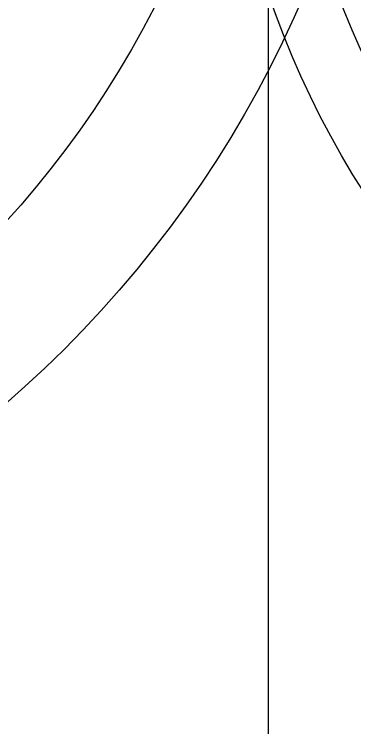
# Model space of a CAD drawing. Header units: metres. Extents: x -325 to 301, y -147 to 149.
# Drawn here: x 21.646 to 22.434, y 73.731 to 75.385 of the extents above; entities that cross this region are included whole.
import ezdxf

# ---------------------------------------------------------------- set-up
doc = ezdxf.new("R2010")
doc.units = ezdxf.units.M
for name, color, linetype, plot in [('-aux', 50, 'Continuous', False), ('-AUX-QAD', 5, 'Continuous', False), ('-AUX_MON', 3, 'Continuous', False)]:
    doc.layers.add(name, color=color, linetype=linetype, plot=plot)

msp = doc.modelspace()

# ---------------------------------------------------------------- linework, layer by layer
at = {"layer": '-aux'}
msp.add_lwpolyline([(22.23447743480324, 3.456691224966903), (22.23447743480324, 133.4566912249669)], dxfattribs=at)
at = {"layer": '-AUX-QAD'}
for radius in [2.109403121419127, 1.850016624575991]:
    msp.add_circle((24.13918609980244, 72.14775202628806), radius, dxfattribs=at)
at = {"layer": '-AUX_MON'}
for centre, radius in [((19.91883515369868, 76.45016396264691), 2.605396921805838), ((19.91883515369868, 76.45016396264691), 2.303722373471873), ((24.25637928558862, 76.12038588246159), 2.135556700202495), ((24.25637928558862, 76.12038588246159), 1.984048339776649)]:
    msp.add_circle(centre, radius, dxfattribs=at)

doc.saveas('drawing.dxf')
